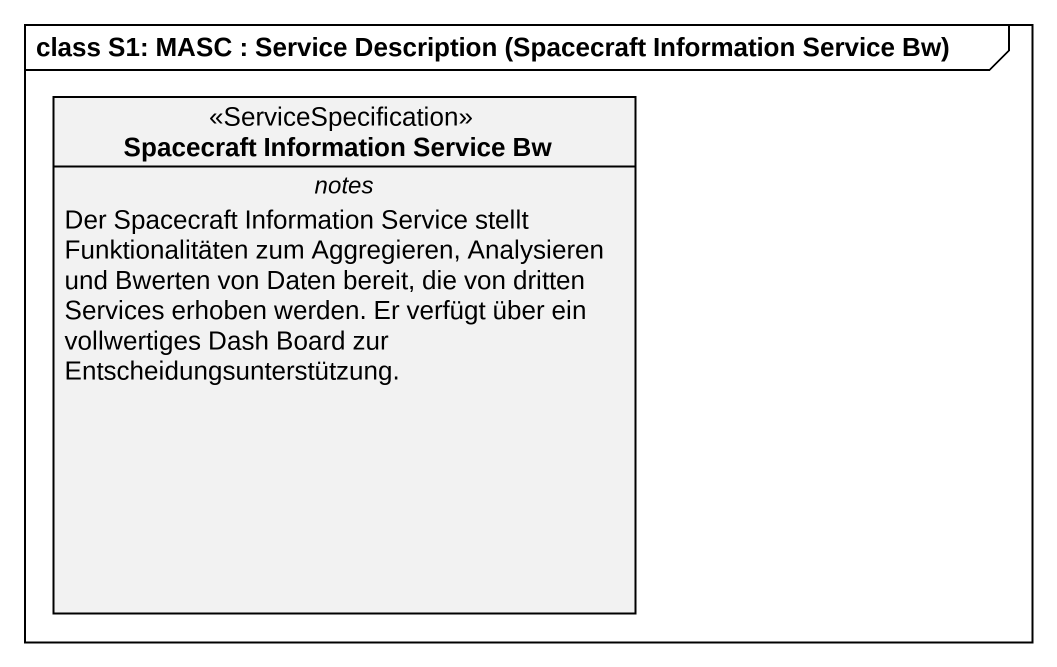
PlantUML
@startuml
mainframe class S1: MASC : Service Description (Spacecraft Information Service Bw)
hide circle
hide empty members
class "Spacecraft Information Service Bw" as Spacecraft_Information <<ServiceSpecification>> {
  -- notes --
  Der Spacecraft Information Service stellt Funktionalitäten zum Aggregieren, Analysieren und Bwerten von Daten bereit, die von dritten Services erhoben werden. Er verfügt über ein vollwertiges Dash Board zur Entscheidungsunterstützung.
}
@enduml
